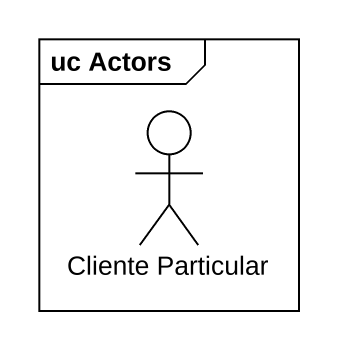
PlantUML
@startuml
mainframe uc Actors
actor "Cliente Particular" as Cliente_Particular
@enduml
